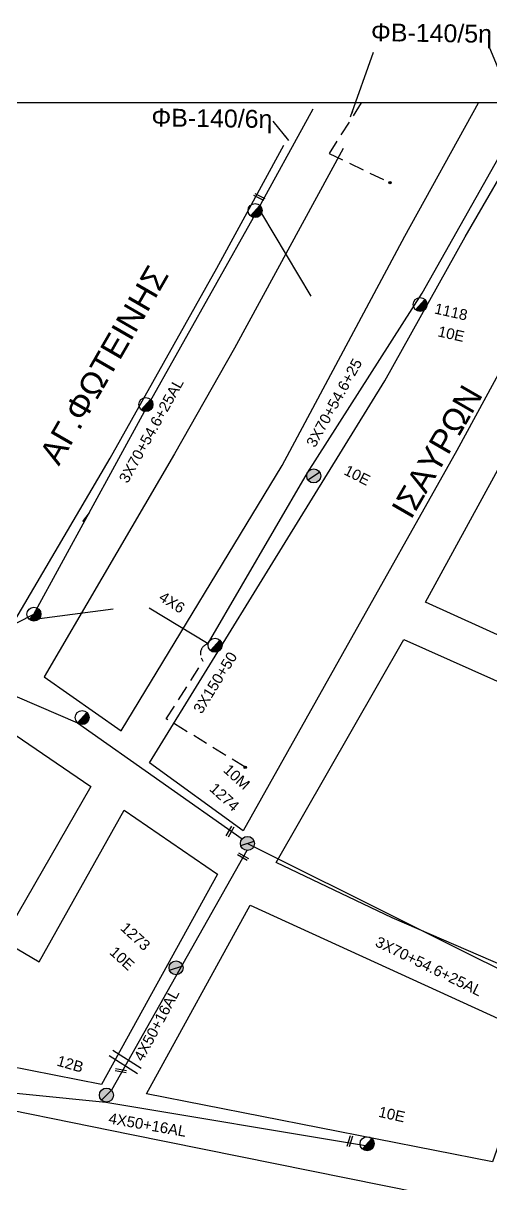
# Model space of a CAD drawing. Header units: millimetres. Extents: x 6950 to 9601, y 853 to 1951.
# Drawn here: x 8045.2 to 8123.8, y 1732.5 to 1927.4 of the extents above; entities that cross this region are included whole.
import ezdxf

# ---------------------------------------------------------------- set-up
doc = ezdxf.new("R2010")
doc.units = ezdxf.units.MM
doc.linetypes.add('DASHED', pattern=[19.05, 12.7, -6.35])
for name, color, linetype in [('Άγνωστα', 7, 'Continuous'), ('Γυμνά εναέρια ΧΤ και ΦΟΠ (3Φ)   4x50+16AL', 7, 'Continuous'), ('Επιγραφές - Σχήματα', 7, 'Continuous'), ('Καλώδια ΧΤ   3x150AL+50XLPE', 7, 'DASHED'), ('Μηχανική τομή', 7, 'Continuous'), ('Στύλος Ξύλινος', 7, 'Continuous'), ('Στύλος Ξύλινος @ 1', 7, 'Continuous'), ('Στύλος ΦΜ', 7, 'Continuous'), ('Στύλος ΦΜ @ 1', 7, 'Continuous'), ('Συνδέσεις', 7, 'Continuous'), ('Συνεστραμμένα ΧΤ   3x70+54.6+25 AL', 7, 'SYN_LINE'), ('Τομή', 7, 'Continuous'), ('Υπόβαθρο ΔΕΗ', 7, 'Continuous'), ('Υπόγεια καλώδια Παροχών ΧΤ   4x6', 7, 'DASHED')]:
    doc.layers.add(name, color=color, linetype=linetype)
doc.styles.add('arial', font='ARIAL.TTF')
doc.styles.get("Standard").update_dxf_attribs({"font": 'ARIAL.TTF'})
doc.linetypes.add('SYN_LINE', pattern='A,0.5,-0.0001,["/\\/\\/\\/",Standard,S=0.1,R=0,X=0,Y=-0.05],-0.25', length=0.7501)
doc.dimstyles.new('ISO-25', dxfattribs={"dimtxt": 2.5, "dimasz": 2.5, "dimexe": 1.25, "dimexo": 0.625, "dimtad": 1, "dimtxsty": 'Standard', "dimcen": 2.5, "dimadec": 0, "dimazin": 0, "dimtfac": 1, "dimtmove": 0, "dimatfit": 3, "dimfxl": 1, "dimarcsym": 0})

# ---------------------------------------------------------------- blocks, each defined once
blk = doc.blocks.new('ΤΟΜΗ')
at = {"layer": 'Τομή', "ltscale": 40}
for p, q in [((-5.68, 0), (5.68, 0)), ((5.68, -2.33), (-5.68, -2.33))]:
    blk.add_line(p, q, dxfattribs=at)
blk = doc.blocks.new('ΜΗΧΑΝΙΚΗ ΤΟΜΗ')
at = {"layer": 'Μηχανική τομή', "ltscale": 40}
for p, q in [((-1.89, 0.78), (1.89, 0.78)), ((1.89, 0), (-1.89, 0))]:
    blk.add_line(p, q, dxfattribs=at)
blk = doc.blocks.new('ΥΠΑΡΧΩΝ ΤΣΙΜΕΝΤΕΝΙΟΣ ΣΤΥΛΟΣ')
at = {"layer": 'Στύλος ΦΜ'}
blk.add_hatch(color=7, dxfattribs=at).paths.add_polyline_path([(-1.29, -2.28, 0.574793), (2.62, 0, 0.268822), (1.3, 2.27)])
at = {"layer": 'Στύλος ΦΜ', "color": 7}
blk.add_line((-1.29, -2.28), (1.3, 2.27), dxfattribs=at)
blk.add_circle((0, 0), 2.62, dxfattribs=at)
at = {"layer": 'Στύλος ΦΜ', "flags": 4}
for tag, p in [('ΑΡΙΘΜΟΣ', (-4.68, 8.05)), ('ΤΥΠΟΣ', (-4.91, 3.03))]:
    blk.add_attdef(tag, p, '', height=4, dxfattribs=at)
blk = doc.blocks.new('ΥΠΑΡΧΩΝ ΞΥΛΙΝΟΣ ΣΤΥΛΟΣ')
at = {"layer": 'Στύλος Ξύλινος'}
h = blk.add_hatch(color=7, dxfattribs=at)
h.paths.add_polyline_path([(-2.62, 0, 0.270008), (-1.29, -2.28), (1.3, 2.27, 0.576266)])
h.paths.add_polyline_path([(-1.29, -2.28, 0.574793), (2.62, 0, 0.268822), (1.3, 2.27)])
at = {"layer": 'Στύλος Ξύλινος', "color": 7}
blk.add_line((-1.29, -2.28), (1.3, 2.27), dxfattribs=at)
blk.add_circle((0, 0), 2.62, dxfattribs=at)
at = {"layer": 'Στύλος Ξύλινος', "flags": 4}
for tag, p in [('ΑΡΙΘΜΟΣ', (-4.91, 8.6)), ('ΤΥΠΟΣ', (-4.85, 3.39))]:
    blk.add_attdef(tag, p, '', height=4, dxfattribs=at)
blk = doc.blocks.new('_ΣΥΝΔΕΣΗ')
at = {"layer": 'Συνδέσεις', "linetype": 'SYN_LINE', "ltscale": 40}
blk.add_hatch(color=256, dxfattribs=at).paths.add_polyline_path([(0.5, -0.01, 1), (-0.5, -0.01, 1)])
at = {"layer": 'Συνδέσεις'}
blk.add_circle((0, -0.01), 0.5, dxfattribs=at)

msp = doc.modelspace()

# ---------------------------------------------------------------- linework, layer by layer
at = {"layer": 'Άγνωστα', "color": 6, "linetype": 'DASHED', "ltscale": 0.2}
for points in [[(8102.04, 1914.05), (8096.61, 1905.58), (8106.85, 1900.66)], [(8082.51, 1802.49), (8069.23, 1810.63)]]:
    msp.add_lwpolyline(points, dxfattribs=at)
msp.add_lwpolyline([(8069.23, 1810.63), (8075.45, 1820.27), (8075.18, 1820.79, -0.48473), (8076.29, 1823.24), (8076.36, 1823.36)], format="xyb", dxfattribs=at)
at = {"layer": 'Γυμνά εναέρια ΧΤ και ΦΟΠ (3Φ)   4x50+16AL', "color": 62, "ltscale": 40}
for points in [[(7935.54, 1887.5), (7958.94, 1871.41), (7976.58, 1858.47), (8008.51, 1835.22), (8030.7, 1820.08), (8054.3, 1809.95), (8082.03, 1790.48)], [(8082.8, 1788.51), (8060.02, 1748.26)]]:
    msp.add_lwpolyline(points, dxfattribs=at)
at = {"layer": 'Γυμνά εναέρια ΧΤ και ΦΟΠ (3Φ)   4x50+16AL', "color": 173, "ltscale": 40}
msp.add_lwpolyline([(8032.78, 1748.85), (8059.07, 1746.26), (8102.75, 1738.97)], dxfattribs=at)
at = {"layer": 'Επιγραφές - Σχήματα'}
msp.add_lwpolyline([(6992.76, 898.14), (9488.75, 898.14), (9488.75, 1914.05), (6992.76, 1914.05)], close=True, dxfattribs=at)
at = {"layer": 'Καλώδια ΧΤ   3x150AL+50XLPE', "color": 7, "linetype": 'DASHED', "ltscale": 0.2}
msp.add_line((8056.27, 1845.23), (8055.16, 1843.74), dxfattribs=at)
at = {"layer": 'Συνεστραμμένα ΧΤ   3x70+54.6+25 AL', "color": 5, "linetype": 'SYN_LINE', "ltscale": 15}
msp.add_lwpolyline([(8128.45, 1911.68), (8123.54, 1923.54)], dxfattribs=at)
at = {"layer": 'Συνεστραμμένα ΧΤ   3x70+54.6+25 AL', "color": 62, "ltscale": 20}
msp.add_lwpolyline([(8030.74, 1819.95), (8046.99, 1828.2), (8065.55, 1862.25), (8083.93, 1894.83), (8093.95, 1913.08)], dxfattribs=at)
at = {"layer": 'Συνεστραμμένα ΧΤ   3x70+54.6+25 AL', "color": 6, "linetype": 'SYN_LINE', "ltscale": 20}
msp.add_lwpolyline([(8076.36, 1823.36), (8092.98, 1851.94), (8112.25, 1882.1), (8127.76, 1909.48)], dxfattribs=at)
at = {"layer": 'Συνεστραμμένα ΧΤ   3x70+54.6+25 AL', "color": 62, "linetype": 'SYN_LINE', "ltscale": 20}
msp.add_lwpolyline([(8085.26, 1895.51), (8093.56, 1881.6)], dxfattribs=at)
at = {"layer": 'Συνεστραμμένα ΧΤ   3x70+54.6+25 AL', "color": 62, "linetype": 'SYN_LINE', "ltscale": 15}
msp.add_lwpolyline([(8047.91, 1827.48), (8060.33, 1829.09)], dxfattribs=at)
at = {"layer": 'Συνεστραμμένα ΧΤ   3x70+54.6+25 AL', "color": 6, "linetype": 'SYN_LINE', "ltscale": 15}
msp.add_lwpolyline([(8076.29, 1823.24), (8066.36, 1829.19)], dxfattribs=at)
at = {"layer": 'Συνεστραμμένα ΧΤ   3x70+54.6+25 AL', "color": 27, "ltscale": 20}
msp.add_lwpolyline([(8082.9, 1789.68), (8082.9, 1789.68), (8082.9, 1789.68), (8136.17, 1763.16), (8163.08, 1749.89), (8190.1, 1737.94), (8193.3, 1736.52)], dxfattribs=at)
at = {"layer": 'Υπόβαθρο ΔΕΗ'}
for points in [[(8099.01, 1906.38), (8080.74, 1872.89), (8070.62, 1855.15), (8058.42, 1834.23), (8048.72, 1817.68), (8061.64, 1808.59), (8088.72, 1853.16), (8109.38, 1891.7), (8121.74, 1914.05)], [(8129.2, 1908.23), (8141.48, 1898.63), (8118.12, 1855.69), (8098.87, 1821.53), (8082.19, 1791.79), (8066.43, 1803.25), (8086.71, 1836.13), (8106, 1867.4), (8119.48, 1891.57), (8129.2, 1908.23)], [(8009.65, 1905.43), (7984.28, 1863.82), (8002.7, 1850.61), (8021.07, 1837.44), (8041.32, 1822.92), (8059.8, 1854.42), (8077.77, 1886.29), (8088.99, 1906.99)], [(8147.58, 1894.07), (8159.66, 1886.21), (8159.73, 1834.15), (8151.41, 1812.72), (8112.81, 1830.2), (8143.71, 1886.66), (8147.58, 1894.07)], [(8109.19, 1823.95), (8132.05, 1813.78), (8148.9, 1805.71), (8134.59, 1765.4), (8107.24, 1777.21), (8087.72, 1786.48), (8109.19, 1823.95)], [(8029.97, 1817.32), (8056.57, 1799.23), (8041.69, 1773.42), (8047.85, 1769.79), (8062.14, 1795.27), (8077.84, 1784.53), (8058.37, 1749.23), (8018.49, 1757.03), (8029.97, 1817.32)], [(8083.37, 1779.35), (8131.56, 1757.31), (8124.08, 1736.21), (8065.89, 1747.65), (8083.37, 1779.35)], [(8033.01, 1746.95), (8063.39, 1740.79), (8111.72, 1731.05), (8121.5, 1729.25), (8107.57, 1691.51), (8019.07, 1712.45), (8033.01, 1746.95)]]:
    msp.add_lwpolyline(points, dxfattribs=at)

# ---------------------------------------------------------------- block references
at = {"layer": 'Μηχανική τομή'}
for p, xscale, yscale, zscale, rotation in [((8084.96, 1898.43), 0.4999999999999997, 0.4999999999999997, 0.4999999999999997, 153.5981061758948), ((8079.81, 1791.78), 0.4999999999999998, 0.4999999999999998, 0.4999999999999998, 239.889233486939), ((8082.23, 1787.66), 0.4999999999999998, 0.4999999999999998, 0.4999999999999998, 149.9131806218832), ((8061.63, 1751.72), 0.4999999999999998, 0.4999999999999998, 0.4999999999999998, 169.3368392718851), ((8099.92, 1739.73), 0.4999999999999997, 0.4999999999999997, 0.4999999999999997, 252.5916535492508)]:
    msp.add_blockref('ΜΗΧΑΝΙΚΗ ΤΟΜΗ', p, dxfattribs=dict(at, xscale=xscale, yscale=yscale, zscale=zscale, rotation=rotation))
at = {"layer": 'Στύλος Ξύλινος @ 1', "ltscale": 40}
ref = msp.add_blockref('ΥΠΑΡΧΩΝ ΞΥΛΙΝΟΣ ΣΤΥΛΟΣ', (8094.03, 1851.41), dxfattribs=dict(at, xscale=0.449999999999818, yscale=0.449999999999818, zscale=0.449999999999818, rotation=333.1818317416822))
ref.add_attrib('ΤΥΠΟΣ', '10E', (8098.96, 1851.74), dxfattribs={"layer": 'Στύλος Ξύλινος', "height": 1.8, "rotation": 333.1818, "flags": 4})
ref = msp.add_blockref('ΥΠΑΡΧΩΝ ΞΥΛΙΝΟΣ ΣΤΥΛΟΣ', (8082.89, 1789.69), dxfattribs=dict(at, xscale=0.449999999999818, yscale=0.449999999999818, zscale=0.449999999999818, rotation=317.5328237305387))
ref.add_attrib('ΤΥΠΟΣ', '10M', (8078.69, 1801.85), dxfattribs={"layer": 'Στύλος Ξύλινος', "height": 1.8, "rotation": 317.5328, "flags": 4})
ref.add_attrib('ΑΡΙΘΜΟΣ', '1274', (8076.36, 1798.7), dxfattribs={"layer": 'Στύλος Ξύλινος', "height": 1.8, "rotation": 317.5328, "flags": 4})
ref = msp.add_blockref('ΥΠΑΡΧΩΝ ΞΥΛΙΝΟΣ ΣΤΥΛΟΣ', (8070.88, 1768.8), dxfattribs=dict(at, xscale=0.449999999999818, yscale=0.449999999999818, zscale=0.449999999999818, rotation=317.5328237305387))
ref.add_attrib('ΤΥΠΟΣ', '10E', (8059.56, 1771.24), dxfattribs={"layer": 'Στύλος Ξύλινος', "height": 1.8, "rotation": 317.5328, "flags": 4})
ref.add_attrib('ΑΡΙΘΜΟΣ', '1273', (8061.39, 1775.31), dxfattribs={"layer": 'Στύλος Ξύλινος', "height": 1.8, "rotation": 317.5328, "flags": 4})
ref = msp.add_blockref('ΥΠΑΡΧΩΝ ΞΥΛΙΝΟΣ ΣΤΥΛΟΣ', (8059.18, 1747.43), dxfattribs=dict(at, xscale=0.449999999999818, yscale=0.449999999999818, zscale=0.449999999999818, rotation=344.0937290457079))
ref.add_attrib('ΑΡΙΘΜΟΣ', '12B', (8050.7, 1752.41), dxfattribs={"layer": 'Στύλος Ξύλινος', "height": 1.8, "rotation": 344.0937, "flags": 4})
at = {"layer": 'Στύλος ΦΜ @ 1', "ltscale": 40, "xscale": 0.4499999999998181, "yscale": 0.4499999999998181, "zscale": 0.4499999999998181, "rotation": 347.4962981754869}
for p in [(8084.18, 1895.98), (8065.81, 1863.4), (8046.99, 1828.2), (8077.44, 1822.98), (8055.09, 1810.83)]:
    msp.add_blockref('ΥΠΑΡΧΩΝ ΤΣΙΜΕΝΤΕΝΙΟΣ ΣΤΥΛΟΣ', p, dxfattribs=at)
at = {"layer": 'Στύλος ΦΜ @ 1', "ltscale": 40}
ref = msp.add_blockref('ΥΠΑΡΧΩΝ ΤΣΙΜΕΝΤΕΝΙΟΣ ΣΤΥΛΟΣ', (8111.93, 1880.2), dxfattribs=dict(at, xscale=0.4499999999998181, yscale=0.4499999999998181, zscale=0.4499999999998181, rotation=347.4962981754869))
ref.add_attrib('ΤΥΠΟΣ', '1118', (8114.21, 1878.71), dxfattribs={"layer": 'Στύλος ΦΜ', "height": 1.8, "rotation": 347.4963, "flags": 4})
ref.add_attrib('ΑΡΙΘΜΟΣ', '10E', (8114.79, 1874.87), dxfattribs={"layer": 'Στύλος ΦΜ', "height": 1.8, "rotation": 347.4963, "flags": 4})
ref = msp.add_blockref('ΥΠΑΡΧΩΝ ΤΣΙΜΕΝΤΕΝΙΟΣ ΣΤΥΛΟΣ', (8103.01, 1739.26), dxfattribs=dict(at, xscale=0.4499999999998181, yscale=0.4499999999998181, zscale=0.4499999999998181, rotation=347.4962981754869))
ref.add_attrib('ΤΥΠΟΣ', '10E', (8104.8, 1743.8), dxfattribs={"layer": 'Στύλος ΦΜ', "height": 1.8, "rotation": 347.4963, "flags": 4})
at = {"layer": 'Συνδέσεις', "xscale": 0.4, "yscale": 0.4, "zscale": 0.25}
for p in [(8106.85, 1900.67), (8082.51, 1802.49), (8082.51, 1802.49)]:
    msp.add_blockref('_ΣΥΝΔΕΣΗ', p, dxfattribs=at)
at = {"layer": 'Τομή', "xscale": 0.4999999999999997, "yscale": 0.4999999999999997, "zscale": 0.4999999999999997, "rotation": 147.693710494703}
msp.add_blockref('ΤΟΜΗ', (8062.02, 1752.49), dxfattribs=at)

# ---------------------------------------------------------------- texts
at = {"ltscale": 40, "width": 94.4586, "attachment_point": 1, "style": 'arial'}
for s, insert, char_height, rotation in [('ΦΒ-140/5η', (8103.69, 1927.44), 3, 359.1724), ('ΦΒ-140/6η', (8066.76, 1913.13), 3, 359.1724), ('ΑΓ.ΦΩΤΕΙΝΗΣ', (8047.71, 1854.97), 4, 60), ('ΙΣΑΥΡΩΝ', (8106.93, 1845.94), 4, 60)]:
    msp.add_mtext(s, dxfattribs=dict(at, insert=insert, char_height=char_height, rotation=rotation))
at = {"layer": 'Άγνωστα', "ltscale": 40, "char_height": 1.8, "width": 34.5395, "attachment_point": 1, "style": 'arial'}
for s, insert, rotation in [('3X70+54.6+25', (8092.67, 1856.92), 60.9166), ('3X150+50', (8073.66, 1812.27), 58.2468)]:
    msp.add_mtext(s, dxfattribs=dict(at, insert=insert, rotation=rotation))
at = {"layer": 'Γυμνά εναέρια ΧΤ και ΦΟΠ (3Φ)   4x50+16AL', "ltscale": 40, "char_height": 1.8, "width": 34.5395, "attachment_point": 1, "style": 'arial'}
for insert, rotation in [((8063.69, 1753.8), 61.8079), ((8059.74, 1744.47), 350.0198)]:
    msp.add_mtext('4X50+16AL', dxfattribs=dict(at, insert=insert, rotation=rotation))
at = {"layer": 'Συνεστραμμένα ΧΤ   3x70+54.6+25 AL', "ltscale": 20, "char_height": 1.8, "width": 34.5395, "attachment_point": 1, "style": 'arial'}
for insert, rotation in [((8061.16, 1850.92), 60.9166), ((8105, 1774.16), 334.0441)]:
    msp.add_mtext('3X70+54.6+25AL', dxfattribs=dict(at, insert=insert, rotation=rotation))
at = {"layer": 'Υπόγεια καλώδια Παροχών ΧΤ   4x6', "ltscale": 0.2, "insert": (8068.79, 1832.14), "char_height": 1.8, "width": 34.5395, "attachment_point": 1, "rotation": 327.9189, "style": 'arial'}
msp.add_mtext('4X6', dxfattribs=at)

# ---------------------------------------------------------------- leaders
at = {"layer": 'Επιγραφές - Σχήματα', "ltscale": 40}
for points in [[(8100.23, 1911.73), (8104.07, 1922.58)], [(8089.83, 1907.74), (8087.19, 1910.98)]]:
    msp.add_leader(points, dimstyle='ISO-25', override={"dimasz": 1, "dimtad": 0}, dxfattribs=at)

doc.saveas('drawing.dxf')
